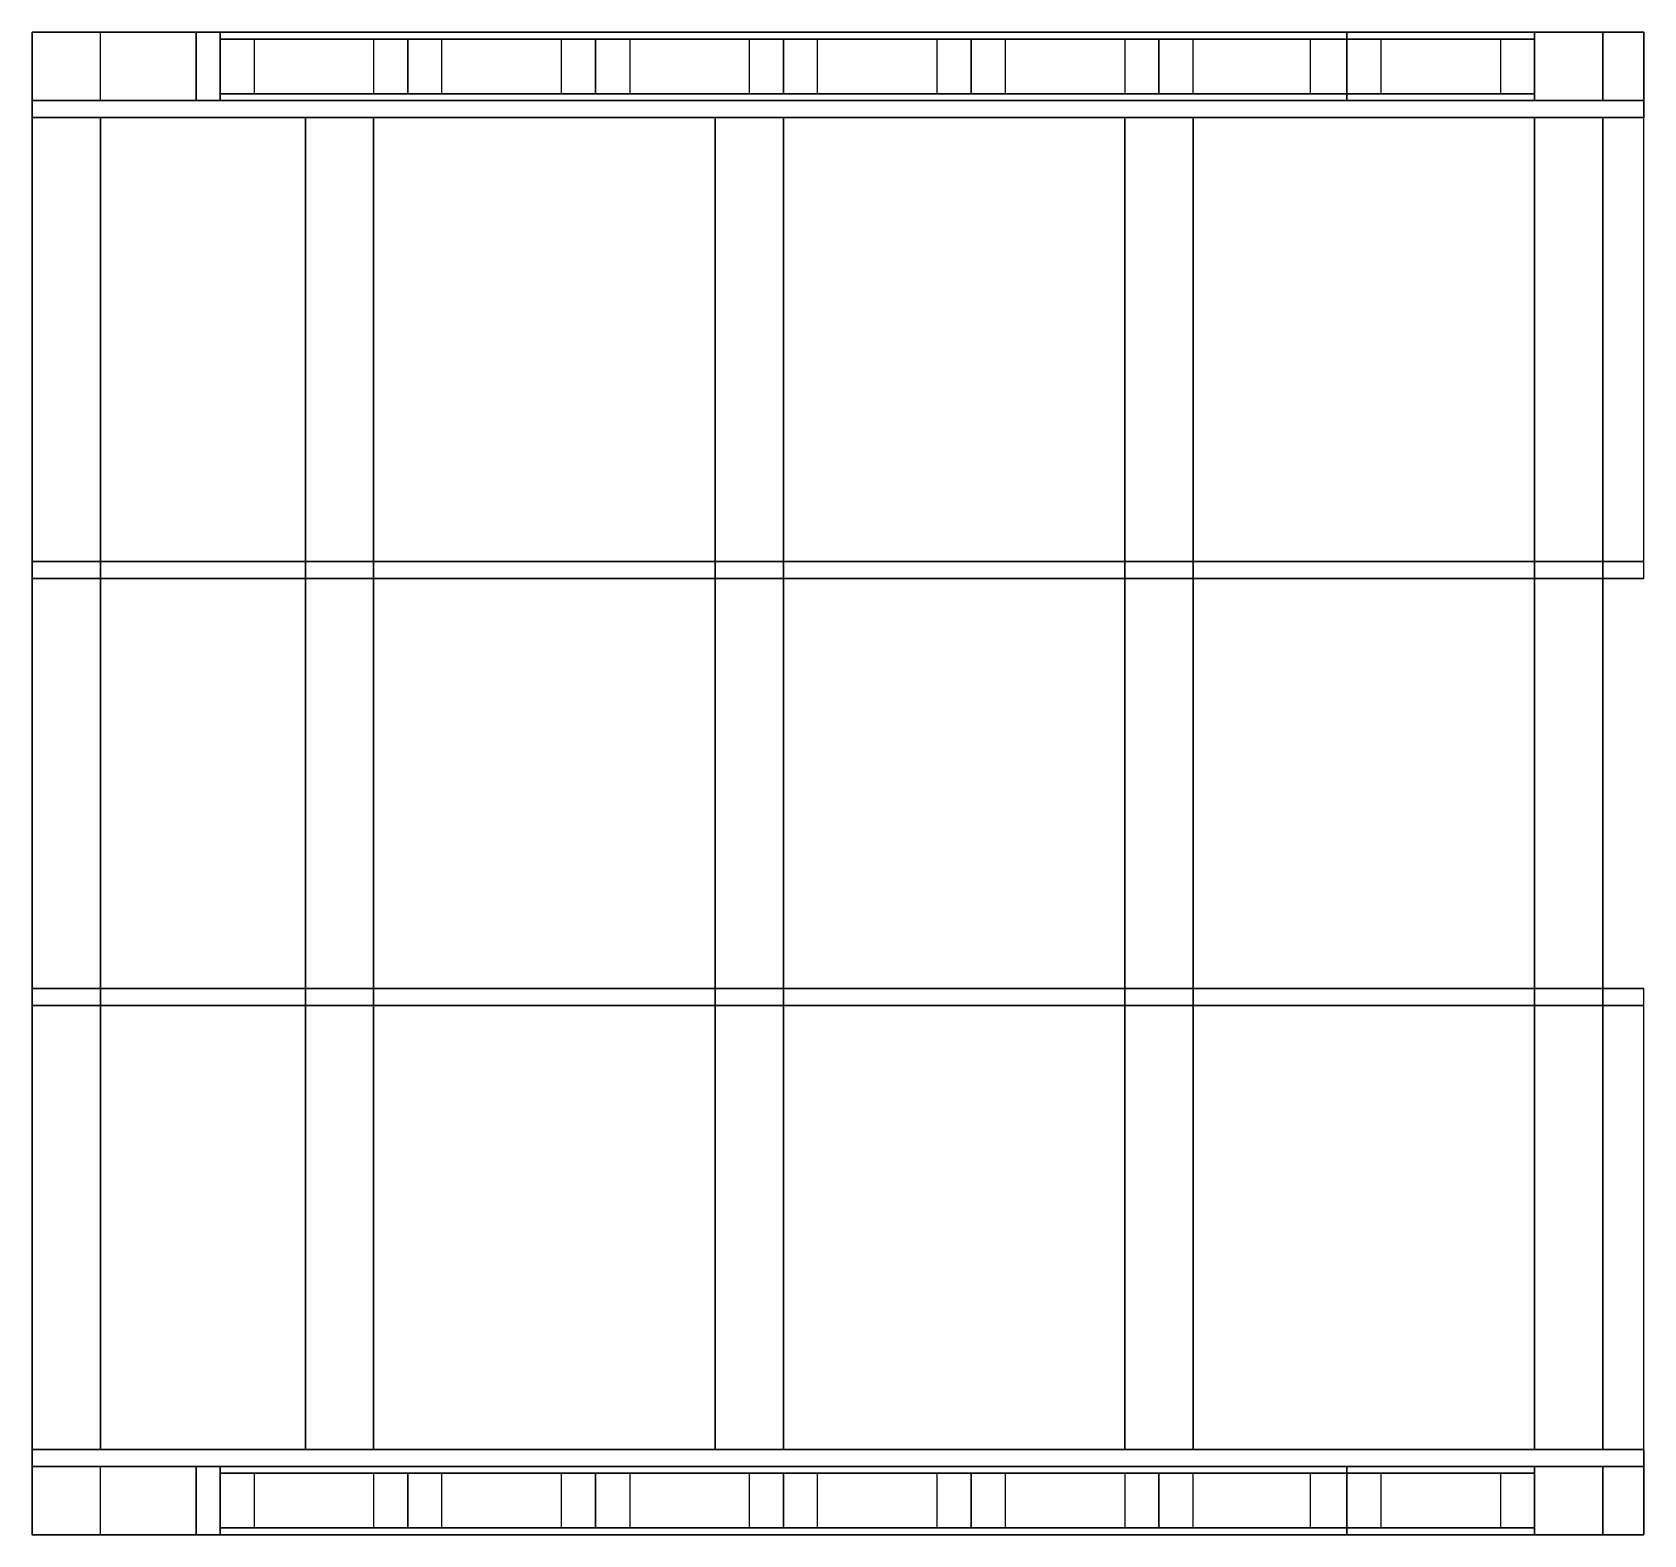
# Model space of a CAD drawing. Extents: x -6.14 to -1.42, y -2.2 to 2.2.
import ezdxf

# ---------------------------------------------------------------- set-up
doc = ezdxf.new("R2010")
doc.units = 0
doc.layers.add('RAMP_END', color=2, linetype='CONTINUOUS')

msp = doc.modelspace()

# ---------------------------------------------------------------- linework, layer by layer
at = {"layer": 'RAMP_END'}
for points in [[(-1.42, 2.2, 2.02), (-1.42, 2.2, 1.82), (-6.14, 2.2, 1.82), (-6.14, 2.2, 2.02)], [(-6.14, 2.2, 2.02), (-6.14, 2.2, 1.82), (-6.14, 1.95, 1.82), (-6.14, 2, 2.02)], [(-1.42, 2, 2.02), (-1.42, 2.2, 2.02), (-6.14, 2.2, 2.02), (-6.14, 2, 2.02)], [(-5.66, 2, 2.97), (-5.66, 2.2, 2.97), (-6.14, 2.2, 2.02), (-6.14, 2, 2.02)], [(-5.94, 2.2, 2.02), (-6.14, 2.2, 2.02), (-5.66, 2.2, 2.97), (-5.59, 2.2, 2.77)], [(-5.94, 2, 2.02), (-5.94, 2.2, 2.02), (-5.59, 2.2, 2.77), (-5.59, 2, 2.77)], [(-2.29, 2, 3.52), (-2.29, 2.2, 3.52), (-5.66, 2.2, 2.97), (-5.66, 2, 2.97)], [(-2.29, 2.2, 3.52), (-2.29, 2.2, 3.32), (-5.59, 2.2, 2.77), (-5.66, 2.2, 2.97)], [(-5.59, 2, 2.77), (-5.59, 2.2, 2.77), (-2.29, 2.2, 3.32), (-2.29, 2, 3.32)], [(-5.59, 2.02, 2.77), (-5.59, 2.18, 2.77), (-5.14, 2.18, 2.02), (-5.14, 2.02, 2.02)], [(-5.59, 2.18, 2.77), (-5.49, 2.18, 2.7867), (-5.04, 2.18, 2.02), (-5.14, 2.18, 2.02)], [(-5.04, 2.02, 2.02), (-5.04, 2.18, 2.02), (-5.49, 2.18, 2.7867), (-5.49, 2.02, 2.7867)], [(-5.04, 2.18, 2.02), (-5.04, 2.02, 2.02), (-4.59, 2.02, 2.9367), (-4.59, 2.18, 2.9367)], [(-4.94, 2.18, 2.02), (-5.04, 2.18, 2.02), (-4.59, 2.18, 2.9367), (-4.49, 2.18, 2.9533)], [(-4.49, 2.18, 2.9533), (-4.49, 2.02, 2.9533), (-4.94, 2.02, 2.02), (-4.94, 2.18, 2.02)], [(-4.49, 2.02, 2.9533), (-4.49, 2.18, 2.9533), (-4.04, 2.18, 2.02), (-4.04, 2.02, 2.02)], [(-4.49, 2.18, 2.9533), (-4.39, 2.18, 2.97), (-3.94, 2.18, 2.02), (-4.04, 2.18, 2.02)], [(-3.94, 2.02, 2.02), (-3.94, 2.18, 2.02), (-4.39, 2.18, 2.97), (-4.39, 2.02, 2.97)], [(-3.94, 2.18, 2.02), (-3.94, 2.02, 2.02), (-3.49, 2.02, 3.12), (-3.49, 2.18, 3.12)], [(-3.84, 2.18, 2.02), (-3.94, 2.18, 2.02), (-3.49, 2.18, 3.12), (-3.39, 2.18, 3.1367)], [(-3.39, 2.18, 3.1367), (-3.39, 2.02, 3.1367), (-3.84, 2.02, 2.02), (-3.84, 2.18, 2.02)], [(-3.39, 2.02, 3.1367), (-3.39, 2.18, 3.1367), (-2.94, 2.18, 2.02), (-2.94, 2.02, 2.02)], [(-3.39, 2.18, 3.1367), (-3.29, 2.18, 3.1533), (-2.84, 2.18, 2.02), (-2.94, 2.18, 2.02)], [(-2.84, 2.02, 2.02), (-2.84, 2.18, 2.02), (-3.29, 2.18, 3.1533), (-3.29, 2.02, 3.1533)], [(-2.84, 2.18, 2.02), (-2.84, 2.02, 2.02), (-2.3961, 2.02, 3.3023), (-2.3961, 2.18, 3.3023)], [(-2.74, 2.18, 2.02), (-2.84, 2.18, 2.02), (-2.3961, 2.18, 3.3023), (-2.29, 2.18, 3.32)], [(-2.29, 2.18, 3.32), (-2.29, 2.02, 3.32), (-2.74, 2.02, 2.02), (-2.74, 2.18, 2.02)], [(-1.42, 2.2, 3.52), (-1.42, 2.2, 3.32), (-2.29, 2.2, 3.32), (-2.29, 2.2, 3.52)], [(-1.42, 2, 3.52), (-1.42, 2.2, 3.52), (-2.29, 2.2, 3.52), (-2.29, 2, 3.52)], [(-2.29, 2, 3.32), (-2.29, 2.2, 3.32), (-1.42, 2.2, 3.32), (-1.42, 2, 3.32)], [(-2.29, 2.18, 3.32), (-2.19, 2.18, 3.32), (-1.74, 2.18, 2.02), (-1.84, 2.18, 2.02)], [(-2.29, 2.02, 3.32), (-2.29, 2.18, 3.32), (-1.84, 2.18, 2.02), (-1.84, 2.02, 2.02)], [(-1.74, 2.02, 2.02), (-1.74, 2.18, 2.02), (-2.19, 2.18, 3.32), (-2.19, 2.02, 3.32)], [(-1.74, 2, 3.32), (-1.74, 2.2, 3.32), (-1.74, 2.2, 2.02), (-1.74, 2, 2.02)], [(-1.54, 2.2, 2.02), (-1.74, 2.2, 2.02), (-1.74, 2.2, 3.32), (-1.54, 2.2, 3.32)], [(-1.54, 2, 2.02), (-1.54, 2.2, 2.02), (-1.54, 2.2, 3.32), (-1.54, 2, 3.32)], [(-6.14, 2, 2.02), (-6.14, 1.95, 1.82), (-1.42, 1.95, 1.82), (-1.42, 2, 2.02)], [(-6.14, 2, 2.28), (-6.14, 2, 2.02), (-6.14, 1.95, 1.82), (-6.14, 1.95, 2.28)], [(-6.14, 1.95, 1.82), (-6.14, 2, 2.02), (-1.42, 2, 2.02), (-1.42, 1.95, 1.82)], [(-1.42, 2, 2.28), (-1.42, 2, 2.02), (-6.14, 2, 2.02), (-6.14, 2, 2.28)], [(-1.42, 1.95, 2.28), (-1.42, 2, 2.28), (-6.14, 2, 2.28), (-6.14, 1.95, 2.28)], [(-5.59, 2, 2.77), (-5.66, 2, 2.97), (-6.14, 2, 2.02), (-5.94, 2, 2.02)], [(-5.66, 2, 2.97), (-5.59, 2, 2.77), (-2.29, 2, 3.32), (-2.29, 2, 3.52)], [(-5.14, 2.02, 2.02), (-5.04, 2.02, 2.02), (-5.49, 2.02, 2.7867), (-5.59, 2.02, 2.77)], [(-4.49, 2.02, 2.9533), (-4.59, 2.02, 2.9367), (-5.04, 2.02, 2.02), (-4.94, 2.02, 2.02)], [(-4.04, 2.02, 2.02), (-3.94, 2.02, 2.02), (-4.39, 2.02, 2.97), (-4.49, 2.02, 2.9533)], [(-3.39, 2.02, 3.1367), (-3.49, 2.02, 3.12), (-3.94, 2.02, 2.02), (-3.84, 2.02, 2.02)], [(-2.94, 2.02, 2.02), (-2.84, 2.02, 2.02), (-3.29, 2.02, 3.1533), (-3.39, 2.02, 3.1367)], [(-2.29, 2.02, 3.32), (-2.3961, 2.02, 3.3023), (-2.84, 2.02, 2.02), (-2.74, 2.02, 2.02)], [(-1.84, 2.02, 2.02), (-1.74, 2.02, 2.02), (-2.19, 2.02, 3.32), (-2.29, 2.02, 3.32)], [(-2.29, 2, 3.52), (-2.29, 2, 3.32), (-1.42, 2, 3.32), (-1.42, 2, 3.52)], [(-1.54, 2, 3.32), (-1.74, 2, 3.32), (-1.74, 2, 2.02), (-1.54, 2, 2.02)], [(-1.42, 0.65, 2.16), (-1.42, 1.95, 2.16), (-6.14, 1.95, 2.16), (-6.14, 0.65, 2.16)], [(-6.14, 1.95, 2.28), (-6.14, 1.95, 2.16), (-1.42, 1.95, 2.16), (-1.42, 1.95, 2.28)], [(-6.14, 1.95, 2.16), (-6.14, 1.95, 2.02), (-6.14, 0.6, 2.02), (-6.14, 0.65, 2.16)], [(-6.14, 1.95, 2.02), (-6.14, 1.95, 1.82), (-6.14, -1.95, 1.82), (-6.14, -1.95, 2.02)], [(-5.94, -1.95, 2.02), (-5.94, -1.95, 1.82), (-5.94, 1.95, 1.82), (-5.94, 1.95, 2.02)], [(-5.34, 1.95, 2.02), (-5.34, 1.95, 1.82), (-5.34, -1.95, 1.82), (-5.34, -1.95, 2.02)], [(-5.14, -1.95, 2.02), (-5.14, -1.95, 1.82), (-5.14, 1.95, 1.82), (-5.14, 1.95, 2.02)], [(-4.14, 1.95, 2.02), (-4.14, 1.95, 1.82), (-4.14, -1.95, 1.82), (-4.14, -1.95, 2.02)], [(-3.94, -1.95, 2.02), (-3.94, -1.95, 1.82), (-3.94, 1.95, 1.82), (-3.94, 1.95, 2.02)], [(-2.94, 1.95, 2.02), (-2.94, 1.95, 1.82), (-2.94, -1.95, 1.82), (-2.94, -1.95, 2.02)], [(-2.74, -1.95, 2.02), (-2.74, -1.95, 1.82), (-2.74, 1.95, 1.82), (-2.74, 1.95, 2.02)], [(-1.74, 1.95, 2.02), (-1.74, 1.95, 1.82), (-1.74, -1.95, 1.82), (-1.74, -1.95, 2.02)], [(-1.54, -1.95, 2.02), (-1.54, -1.95, 1.82), (-1.54, 1.95, 1.82), (-1.54, 1.95, 2.02)], [(-1.42, 0.65, 2.28), (-1.42, 0.65, 2.16), (-6.14, 0.65, 2.16), (-6.14, 0.65, 2.28)], [(-1.42, 0.6, 2.28), (-1.42, 0.65, 2.28), (-6.14, 0.65, 2.28), (-6.14, 0.6, 2.28)], [(-6.14, 0.65, 2.28), (-6.14, 0.65, 2.16), (-6.14, 0.6, 2.02), (-6.14, 0.6, 2.28)], [(-6.14, 0.6, 2.28), (-6.14, 0.6, 2.02), (-1.42, 0.6, 2.02), (-1.42, 0.6, 2.28)], [(-6.14, -0.6, 2.02), (-5.94, -0.6, 2.02), (-5.94, 0.6, 2.02), (-6.14, 0.6, 2.02)], [(-5.34, -0.6, 2.02), (-5.14, -0.6, 2.02), (-5.14, 0.6, 2.02), (-5.34, 0.6, 2.02)], [(-4.14, -0.6, 2.02), (-3.94, -0.6, 2.02), (-3.94, 0.6, 2.02), (-4.14, 0.6, 2.02)], [(-2.94, -0.6, 2.02), (-2.74, -0.6, 2.02), (-2.74, 0.6, 2.02), (-2.94, 0.6, 2.02)], [(-1.74, -0.6, 2.02), (-1.54, -0.6, 2.02), (-1.54, 0.6, 2.02), (-1.74, 0.6, 2.02)], [(-6.14, -0.6, 2.28), (-6.14, -0.65, 2.28), (-1.42, -0.65, 2.28), (-1.42, -0.6, 2.28)], [(-1.42, -0.6, 2.28), (-1.42, -0.6, 2.02), (-6.14, -0.6, 2.02), (-6.14, -0.6, 2.28)], [(-6.14, -0.6, 2.02), (-6.14, -1.95, 2.02), (-6.14, -1.95, 2.16), (-6.14, -0.65, 2.16)], [(-6.14, -0.6, 2.02), (-6.14, -0.65, 2.16), (-6.14, -0.65, 2.28), (-6.14, -0.6, 2.28)], [(-6.14, -0.65, 2.16), (-6.14, -1.95, 2.16), (-1.42, -1.95, 2.16), (-1.42, -0.65, 2.16)], [(-6.14, -0.65, 2.28), (-6.14, -0.65, 2.16), (-1.42, -0.65, 2.16), (-1.42, -0.65, 2.28)], [(-1.42, -1.95, 1.82), (-1.42, -2, 2.02), (-6.14, -2, 2.02), (-6.14, -1.95, 1.82)], [(-6.14, -1.95, 1.82), (-6.14, -2, 2.02), (-6.14, -2, 2.28), (-6.14, -1.95, 2.28)], [(-1.42, -2, 2.02), (-1.42, -1.95, 1.82), (-6.14, -1.95, 1.82), (-6.14, -2, 2.02)], [(-6.14, -1.95, 1.82), (-6.14, -2.2, 1.82), (-6.14, -2.2, 2.02), (-6.14, -2, 2.02)], [(-1.42, -1.95, 2.28), (-1.42, -1.95, 2.16), (-6.14, -1.95, 2.16), (-6.14, -1.95, 2.28)], [(-6.14, -1.95, 2.28), (-6.14, -2, 2.28), (-1.42, -2, 2.28), (-1.42, -1.95, 2.28)], [(-6.14, -2, 2.28), (-6.14, -2, 2.02), (-1.42, -2, 2.02), (-1.42, -2, 2.28)], [(-6.14, -2, 2.02), (-6.14, -2.2, 2.02), (-1.42, -2.2, 2.02), (-1.42, -2, 2.02)], [(-5.66, -2, 2.97), (-5.59, -2, 2.77), (-5.94, -2, 2.02), (-6.14, -2, 2.02)], [(-6.14, -2, 2.02), (-6.14, -2.2, 2.02), (-5.66, -2.2, 2.97), (-5.66, -2, 2.97)], [(-5.59, -2, 2.77), (-5.59, -2.2, 2.77), (-5.94, -2.2, 2.02), (-5.94, -2, 2.02)], [(-5.66, -2, 2.97), (-5.66, -2.2, 2.97), (-2.29, -2.2, 3.52), (-2.29, -2, 3.52)], [(-2.29, -2, 3.52), (-2.29, -2, 3.32), (-5.59, -2, 2.77), (-5.66, -2, 2.97)], [(-2.29, -2, 3.32), (-2.29, -2.2, 3.32), (-5.59, -2.2, 2.77), (-5.59, -2, 2.77)], [(-5.59, -2.02, 2.77), (-5.49, -2.02, 2.7867), (-5.04, -2.02, 2.02), (-5.14, -2.02, 2.02)], [(-5.59, -2.18, 2.77), (-5.59, -2.02, 2.77), (-5.14, -2.02, 2.02), (-5.14, -2.18, 2.02)], [(-5.04, -2.18, 2.02), (-5.04, -2.02, 2.02), (-5.49, -2.02, 2.7867), (-5.49, -2.18, 2.7867)], [(-5.04, -2.02, 2.02), (-5.04, -2.18, 2.02), (-4.59, -2.18, 2.9367), (-4.59, -2.02, 2.9367)], [(-4.94, -2.02, 2.02), (-5.04, -2.02, 2.02), (-4.59, -2.02, 2.9367), (-4.49, -2.02, 2.9533)], [(-4.49, -2.02, 2.9533), (-4.49, -2.18, 2.9533), (-4.94, -2.18, 2.02), (-4.94, -2.02, 2.02)], [(-4.49, -2.18, 2.9533), (-4.49, -2.02, 2.9533), (-4.04, -2.02, 2.02), (-4.04, -2.18, 2.02)], [(-4.49, -2.02, 2.9533), (-4.39, -2.02, 2.97), (-3.94, -2.02, 2.02), (-4.04, -2.02, 2.02)], [(-3.94, -2.18, 2.02), (-3.94, -2.02, 2.02), (-4.39, -2.02, 2.97), (-4.39, -2.18, 2.97)], [(-3.84, -2.02, 2.02), (-3.94, -2.02, 2.02), (-3.49, -2.02, 3.12), (-3.39, -2.02, 3.1367)], [(-3.94, -2.02, 2.02), (-3.94, -2.18, 2.02), (-3.49, -2.18, 3.12), (-3.49, -2.02, 3.12)], [(-3.39, -2.02, 3.1367), (-3.39, -2.18, 3.1367), (-3.84, -2.18, 2.02), (-3.84, -2.02, 2.02)], [(-3.39, -2.02, 3.1367), (-3.29, -2.02, 3.1533), (-2.84, -2.02, 2.02), (-2.94, -2.02, 2.02)], [(-3.39, -2.18, 3.1367), (-3.39, -2.02, 3.1367), (-2.94, -2.02, 2.02), (-2.94, -2.18, 2.02)], [(-2.84, -2.18, 2.02), (-2.84, -2.02, 2.02), (-3.29, -2.02, 3.1533), (-3.29, -2.18, 3.1533)], [(-2.74, -2.02, 2.02), (-2.84, -2.02, 2.02), (-2.3961, -2.02, 3.3023), (-2.29, -2.02, 3.32)], [(-2.84, -2.02, 2.02), (-2.84, -2.18, 2.02), (-2.3961, -2.18, 3.3023), (-2.3961, -2.02, 3.3023)], [(-2.29, -2.02, 3.32), (-2.29, -2.18, 3.32), (-2.74, -2.18, 2.02), (-2.74, -2.02, 2.02)], [(-1.42, -2, 3.32), (-1.42, -2.2, 3.32), (-2.29, -2.2, 3.32), (-2.29, -2, 3.32)], [(-2.29, -2, 3.52), (-2.29, -2.2, 3.52), (-1.42, -2.2, 3.52), (-1.42, -2, 3.52)], [(-1.42, -2, 3.52), (-1.42, -2, 3.32), (-2.29, -2, 3.32), (-2.29, -2, 3.52)], [(-2.29, -2.18, 3.32), (-2.29, -2.02, 3.32), (-1.84, -2.02, 2.02), (-1.84, -2.18, 2.02)], [(-2.29, -2.02, 3.32), (-2.19, -2.02, 3.32), (-1.74, -2.02, 2.02), (-1.84, -2.02, 2.02)], [(-1.74, -2.18, 2.02), (-1.74, -2.02, 2.02), (-2.19, -2.02, 3.32), (-2.19, -2.18, 3.32)], [(-1.74, -2, 3.32), (-1.54, -2, 3.32), (-1.54, -2, 2.02), (-1.74, -2, 2.02)], [(-1.74, -2, 2.02), (-1.74, -2.2, 2.02), (-1.74, -2.2, 3.32), (-1.74, -2, 3.32)], [(-1.54, -2, 3.32), (-1.54, -2.2, 3.32), (-1.54, -2.2, 2.02), (-1.54, -2, 2.02)], [(-6.14, -2.2, 2.02), (-6.14, -2.2, 1.82), (-1.42, -2.2, 1.82), (-1.42, -2.2, 2.02)], [(-6.14, -2.2, 2.02), (-5.94, -2.2, 2.02), (-5.59, -2.2, 2.77), (-5.66, -2.2, 2.97)], [(-5.66, -2.2, 2.97), (-5.59, -2.2, 2.77), (-2.29, -2.2, 3.32), (-2.29, -2.2, 3.52)], [(-5.14, -2.18, 2.02), (-5.04, -2.18, 2.02), (-5.49, -2.18, 2.7867), (-5.59, -2.18, 2.77)], [(-4.49, -2.18, 2.9533), (-4.59, -2.18, 2.9367), (-5.04, -2.18, 2.02), (-4.94, -2.18, 2.02)], [(-4.04, -2.18, 2.02), (-3.94, -2.18, 2.02), (-4.39, -2.18, 2.97), (-4.49, -2.18, 2.9533)], [(-3.39, -2.18, 3.1367), (-3.49, -2.18, 3.12), (-3.94, -2.18, 2.02), (-3.84, -2.18, 2.02)], [(-2.94, -2.18, 2.02), (-2.84, -2.18, 2.02), (-3.29, -2.18, 3.1533), (-3.39, -2.18, 3.1367)], [(-2.29, -2.18, 3.32), (-2.3961, -2.18, 3.3023), (-2.84, -2.18, 2.02), (-2.74, -2.18, 2.02)], [(-1.84, -2.18, 2.02), (-1.74, -2.18, 2.02), (-2.19, -2.18, 3.32), (-2.29, -2.18, 3.32)], [(-2.29, -2.2, 3.52), (-2.29, -2.2, 3.32), (-1.42, -2.2, 3.32), (-1.42, -2.2, 3.52)], [(-1.74, -2.2, 2.02), (-1.54, -2.2, 2.02), (-1.54, -2.2, 3.32), (-1.74, -2.2, 3.32)]]:
    msp.add_3dface(points, dxfattribs=at)

doc.saveas('drawing.dxf')
